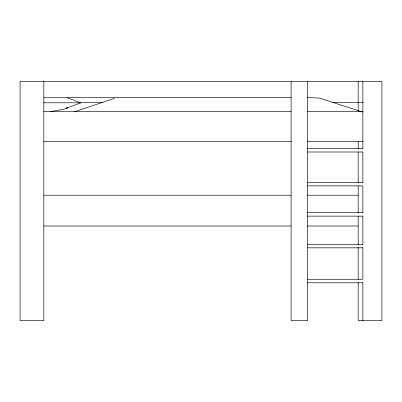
<?xml version="1.0" encoding="UTF-8"?>
<svg xmlns="http://www.w3.org/2000/svg" width="402" height="402" viewBox="0 0 402 402"><rect width="100%" height="100%" fill="white"/><g stroke="black" fill="none" stroke-linecap="round" stroke-linejoin="round"><path stroke-width="0.6" d="M74.249 111.877L114.469 98.344M50.305 111.655L63.777 109.218L80.867 102.776L67.561 97.867M79.616 102.867L80.666 102.776M43.818 97.606L291.113 97.606M79.586 102.54L102.801 102.54M332.454 102.54L363.177 102.54M43.431 102.776L79.903 102.776M43.818 111.64L291.113 111.64M307.6 111.64L363.031 111.64M43.818 141.303L291.264 141.303M307.359 141.303L363.031 141.303M307.6 148.479L362.86 148.479M307.6 152.001L362.86 152.001M307.6 182.352L362.86 182.352M307.6 185.875L362.86 185.875L362.86 212.804M43.818 195.211L291.043 195.211M307.359 195.211L358.182 195.211M307.6 212.618L362.86 212.618M307.6 216.14L362.86 216.14M43.818 226.019L291.043 226.019M307.359 226.019L358.182 226.019M307.6 244.295L362.86 244.295M307.6 247.823L362.86 247.823M307.6 279.269L362.86 279.269L362.86 247.3M307.6 282.797L362.86 282.797M307.545 97.626L319.168 98.028L362.584 112.032M362.86 81.315L362.86 148.83M362.86 151.966L362.86 182.699M362.86 215.944L362.86 244.793M362.86 282.425L362.86 320.685M358.182 81.315L358.182 111.032M358.182 141.303L358.182 148.825M358.182 151.961L358.182 182.674M358.182 185.809L358.182 213.08M358.182 216.16L358.182 244.828M358.182 247.336L358.182 279.31M358.182 282.445L358.182 320.685L381.9 320.685L381.9 81.315L20.1 81.315L20.1 320.685L43.818 320.685L43.818 81.315M307.6 81.315L307.6 320.685L291.113 320.685L291.113 81.315M67.541 107.917L66.325 108.053L67.541 107.917"/></g></svg>
